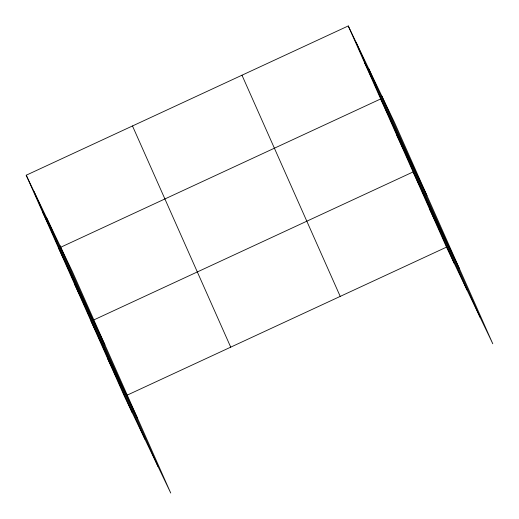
<?xml version="1.0" encoding="UTF-8"?>
<svg xmlns="http://www.w3.org/2000/svg" width="519" height="519" viewBox="0 0 519 519"><rect width="100%" height="100%" fill="white"/><g stroke="black" fill="none" stroke-linecap="round" stroke-linejoin="round"><path stroke-width="0.78" d="M26.21 175.221L72.511 271.859L170.745 493.05L124.443 396.412L26.21 175.221L348.255 25.95L394.557 122.588L492.791 343.779L446.489 247.141L348.255 25.95M60.814 247.2L380.674 98.941L426.975 195.579M93.958 319.86L413.092 171.938L459.393 268.576M126.63 395.4L446.489 247.141M364.461 62.449L372.285 78.771M396.879 135.44L404.703 151.762M429.79 209.54L437.608 225.862M42.422 211.72L50.239 228.042M58.628 248.212L104.929 344.85M74.833 284.71L82.657 301.033M91.046 321.209L137.347 417.847M107.744 358.811L115.562 375.133M381.854 96.08L480.094 317.278M368.775 68.774L467.009 289.965M356.073 42.273L454.307 263.464M241.977 75.21L340.217 296.401M132.488 125.961L230.721 347.153M59.815 245.357L158.048 466.549M46.729 218.045L144.963 439.236M34.033 191.543L132.267 412.735"/></g></svg>
